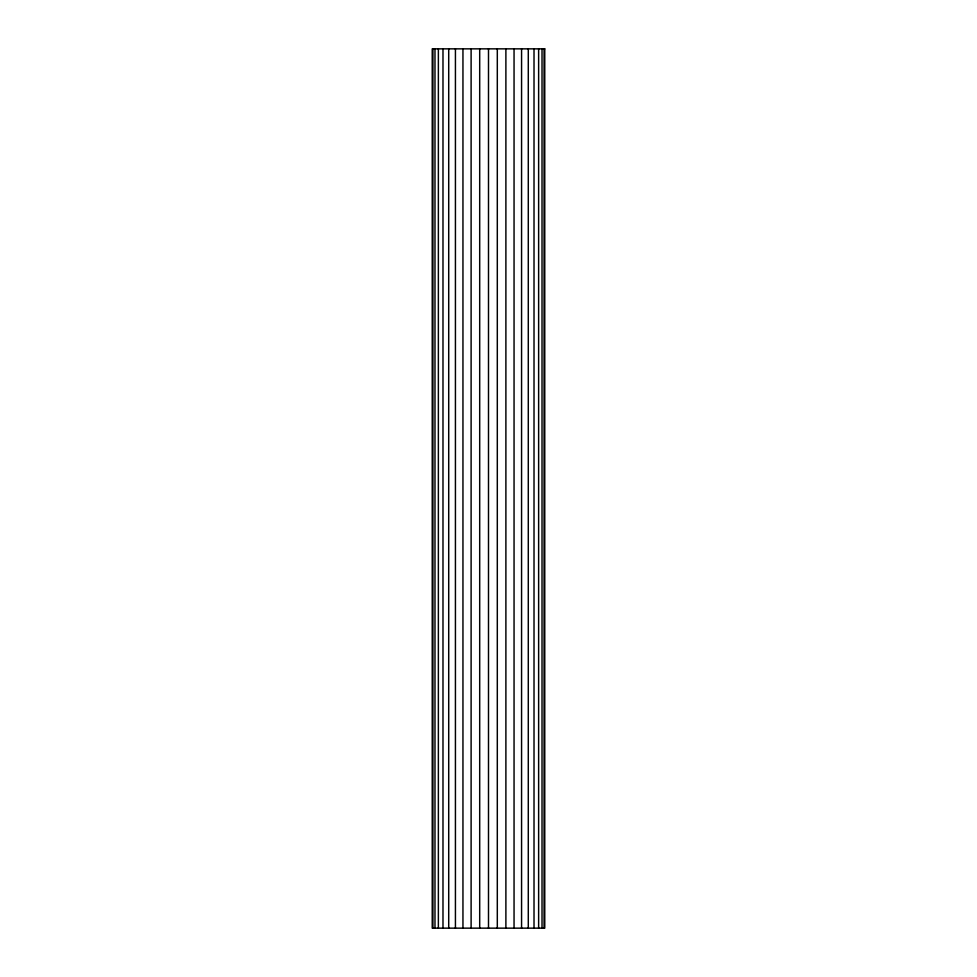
<?xml version="1.0" encoding="UTF-8"?>
<svg xmlns="http://www.w3.org/2000/svg" width="977" height="977" viewBox="0 0 977 977"><rect width="100%" height="100%" fill="white"/><g stroke="black" fill="none" stroke-linecap="round" stroke-linejoin="round"><path stroke-width="1.47" d="M544.067 48.85L544.067 928.15M542.015 48.85L542.015 928.15M538.632 48.85L538.632 928.15M534.016 48.85L534.016 928.15M528.288 48.85L528.288 928.15M521.571 48.85L521.571 928.15M514.049 48.85L514.049 928.15M505.891 48.85L505.891 928.15M497.305 48.85L497.305 928.15M488.5 48.85L488.5 928.15M479.695 48.85L479.695 928.15M471.109 48.85L471.109 928.15M462.951 48.85L462.951 928.15M455.429 48.85L455.429 928.15M448.712 48.85L448.712 928.15M442.984 48.85L442.984 928.15M438.368 48.85L438.368 928.15M434.985 48.85L434.985 928.15M432.933 48.85L432.933 928.15M544.763 48.85L432.237 48.85L432.237 928.15L544.763 928.15L544.763 48.85"/></g></svg>
